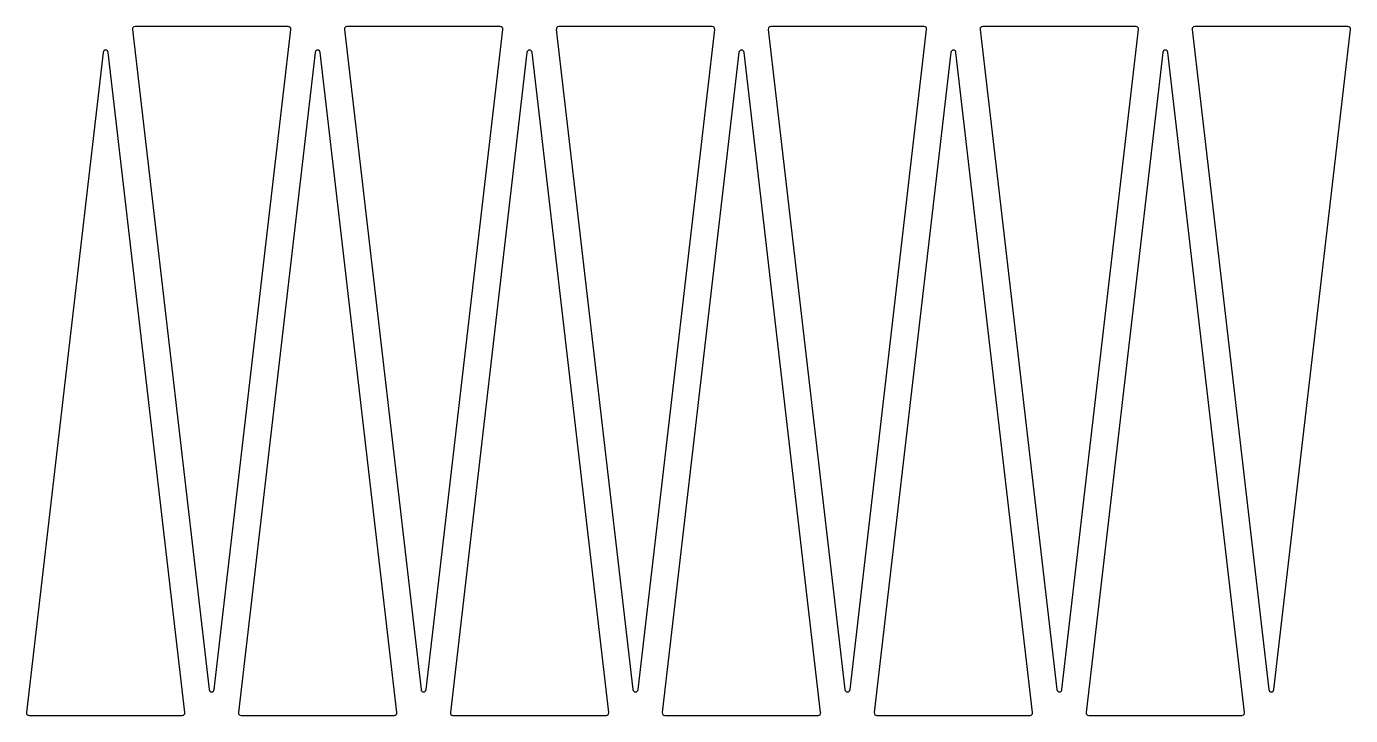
# Model space of a CAD drawing. Header units: millimetres. Extents: x -13 to 202, y -56 to 56.
import ezdxf

# ---------------------------------------------------------------- set-up
doc = ezdxf.new("R2010")
doc.units = ezdxf.units.MM

msp = doc.modelspace()

# ---------------------------------------------------------------- linework, layer by layer
for p, q in [((29.64, 55.92), (4.76, 55.92)), ((64.05, 55.92), (39.17, 55.92)), ((98.45, 55.92), (73.58, 55.92)), ((132.86, 55.92), (107.98, 55.92)), ((167.27, 55.92), (142.39, 55.92)), ((201.67, 55.92), (176.79, 55.92)), ((4.35, 55.45), (16.79, -51.71)), ((17.62, -51.71), (30.06, 55.45)), ((38.75, 55.45), (51.19, -51.71)), ((52.03, -51.71), (64.46, 55.45)), ((73.16, 55.45), (85.6, -51.71)), ((86.43, -51.71), (98.87, 55.45)), ((107.57, 55.45), (120, -51.71)), ((120.84, -51.71), (133.28, 55.45)), ((141.97, 55.45), (154.41, -51.71)), ((155.24, -51.71), (167.68, 55.45)), ((176.38, 55.45), (188.82, -51.71)), ((189.65, -51.71), (202.09, 55.45)), ((-0.42, 51.71), (-12.86, -55.45)), ((12.86, -55.45), (0.42, 51.71)), ((33.99, 51.71), (21.55, -55.45)), ((47.26, -55.45), (34.82, 51.71)), ((68.39, 51.71), (55.96, -55.45)), ((81.67, -55.45), (69.23, 51.71)), ((102.8, 51.71), (90.36, -55.45)), ((116.07, -55.45), (103.64, 51.71)), ((137.21, 51.71), (124.77, -55.45)), ((150.48, -55.45), (138.04, 51.71)), ((171.61, 51.71), (159.17, -55.45)), ((184.89, -55.45), (172.45, 51.71)), ((-12.44, -55.92), (12.44, -55.92)), ((21.97, -55.92), (46.84, -55.92)), ((56.37, -55.92), (81.25, -55.92)), ((90.78, -55.92), (115.66, -55.92)), ((125.19, -55.92), (150.06, -55.92)), ((159.59, -55.92), (184.47, -55.92))]:
    msp.add_line(p, q)
for centre, start, end in [((4.76, 55.5), -270, -173.3792), ((29.64, 55.5), -366.6208, -270), ((39.17, 55.5), -270, -173.3792), ((64.05, 55.5), -366.6208, -270), ((73.58, 55.5), -270, -173.3792), ((98.45, 55.5), -366.6208, -270), ((107.98, 55.5), -270, -173.3792), ((132.86, 55.5), -366.6208, -270), ((142.39, 55.5), -270, -173.3792), ((167.27, 55.5), -366.6208, -270), ((176.79, 55.5), -270, -173.3792), ((201.67, 55.5), -366.6208, -270), ((0, 51.66), -353.3792, -186.6208), ((34.41, 51.66), -353.3792, -186.6208), ((68.81, 51.66), -353.3792, -186.6208), ((103.22, 51.66), -353.3792, -186.6208), ((137.62, 51.66), -353.3792, -186.6208), ((172.03, 51.66), -353.3792, -186.6208), ((17.2, -51.66), -533.3792, -366.6208), ((51.61, -51.66), -533.3792, -366.6208), ((86.02, -51.66), -533.3792, -366.6208), ((120.42, -51.66), -533.3792, -366.6208), ((154.83, -51.66), -533.3792, -366.6208), ((189.23, -51.66), -533.3792, -366.6208), ((-12.44, -55.5), -186.6208, -90), ((12.44, -55.5), -90, 6.6208), ((21.97, -55.5), -186.6208, -90), ((46.84, -55.5), -90, 6.6208), ((56.37, -55.5), -186.6208, -90), ((81.25, -55.5), -90, 6.6208), ((90.78, -55.5), -186.6208, -90), ((115.66, -55.5), -90, 6.6208), ((125.19, -55.5), -186.6208, -90), ((150.06, -55.5), -90, 6.6208), ((159.59, -55.5), -186.6208, -90), ((184.47, -55.5), -90, 6.6208)]:
    msp.add_arc(centre, 0.42, start, end)

doc.saveas('drawing.dxf')
